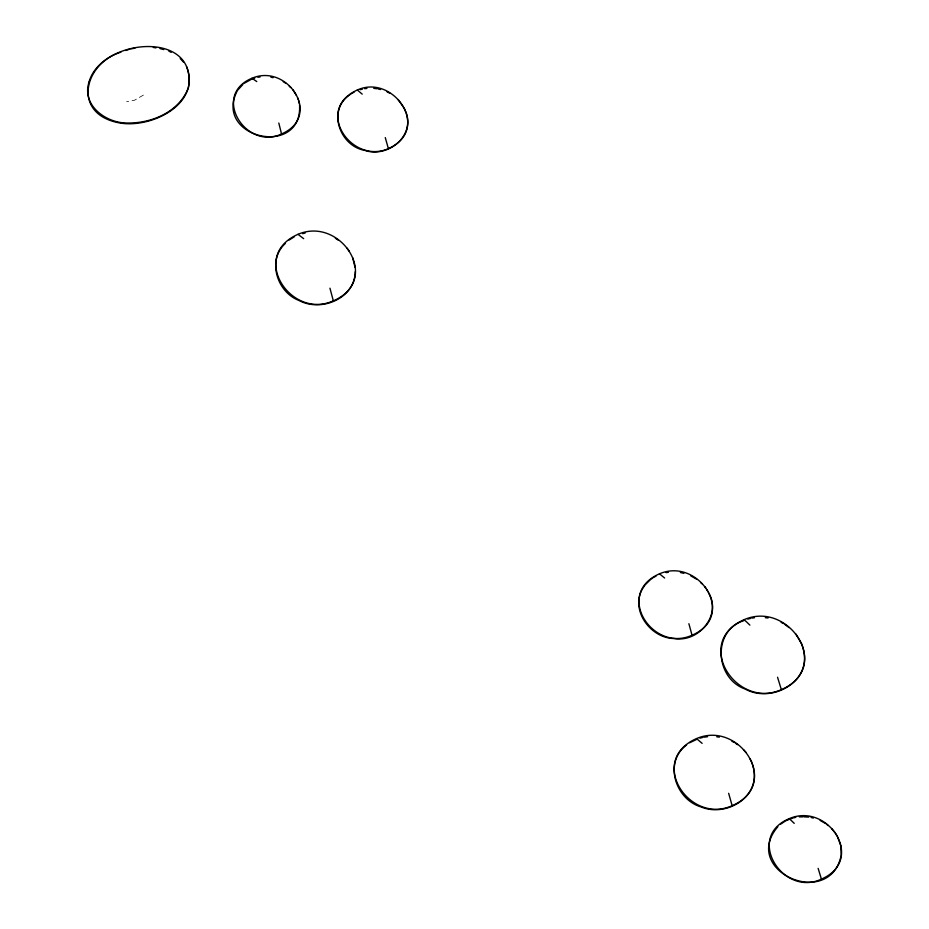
<?xml version="1.0" encoding="UTF-8"?>
<svg xmlns="http://www.w3.org/2000/svg" width="929" height="929" viewBox="0 0 929 929"><rect width="100%" height="100%" fill="white"/><g stroke="black" fill="none" stroke-linecap="round" stroke-linejoin="round"><path stroke-width="0.7" stroke-dasharray="4.64 3.48" d="M143.414 95.095L134.531 100.216L126.646 101.702"/><path stroke-width="1.39" d="M355.261 271.732C354.681 298.732 321.004 312.341 298.975 300.473C276.981 292.147 266.809 260.213 285.354 243.421M841.221 854.564L840.931 846.04L837.621 836.913M841.128 855.609C829.62 910.165 740.007 870.914 777.863 826.682M237.104 91.158C213.113 138.258 302.808 158.325 299.556 104.803M644.958 585.258C627.76 606.73 649.046 638.374 674.338 638.537C698.62 642.787 722.135 614.893 708.467 592.551M237.615 90.287L242.899 84.481M645.597 584.399L650.346 579.731M348.677 95.606C327.194 111.422 340.362 146.236 364.679 150.347C386.743 158.116 414.253 137.329 406.414 113.431M686.601 744.988C663.318 762.163 675.348 799.521 701.14 806.964C725.201 817.055 758.691 798.417 753.918 770.362M244.513 83.111L250.737 79.685M289.14 240.03L294.33 236.779M349.548 94.955L351.301 93.666M651.275 579.057L653.122 577.687M780.383 824.325L785.04 821.236M352.242 93.144L354.112 92.11M689.632 742.759L696.251 739.635M654.097 577.141L656.071 576.061M251.968 78.257C210.848 95.304 246.243 151.021 281.533 133.973C322.607 116.299 287.7 62.928 251.968 78.257L256.787 81.566M298.012 234.317C248.891 255.847 290.614 320.157 333.325 300.845C382.365 279.734 340.688 215.958 298.012 234.317L303.667 238.66M659.462 573.82C614.115 593.677 652.622 653.041 692.047 635.239C737.324 615.741 698.852 556.854 659.462 573.82L664.63 578.012M357.328 90.008C312.55 110.168 353.659 167.766 391.272 147.235C430.208 126.541 392.41 73.902 357.328 90.008L362.205 94.131M696.541 738.578C646.99 760.27 689.074 825.126 732.157 805.687C781.637 784.366 739.6 720.01 696.541 738.578L702.138 743.363M789.313 818.623C744.698 837.064 783.077 897.495 821.41 879.113C866.002 859.882 828.122 801.855 789.313 818.623L794.237 823.349M744.187 619.631C692.5 642.241 736.383 709.872 781.347 689.655C832.965 667.394 789.116 600.204 744.187 619.631L749.889 625.124M120.875 52.175C84.04 63.555 72.299 112.723 117.135 122.431C148.594 129.932 201.721 105.07 186.543 66.586M251.678 79.325L254.755 78.071M743.92 620.607C711.835 630.57 715.051 678.693 745.255 689.063C770.362 703.125 809.345 683.628 804.084 652.681M786.015 820.702L789.081 819.471M790.196 819.041L792.414 818.17M125.763 50.503L129.433 49.249M302.622 233.678L305.118 233.04M360.289 89.672L362.484 89.103M699.955 738.172L702.475 737.521M747.775 619.109L750.4 618.435M793.552 817.892L795.816 817.311M130.664 48.831L134.914 48.25M751.712 618.099L754.383 617.773M703.729 737.208L707.573 736.732M364.691 88.685L366.92 88.418M666.023 572.601L668.369 572.322M257.902 77.258L260.015 77.002M803.957 816.858L808.741 817.09M799.277 816.87L802.761 816.87M373.76 88.371L377.197 88.731M716.758 736.813L719.394 737.103M765.299 617.692L768.051 617.994M153.285 47.437L155.967 47.89M811.087 817.485L813.409 818.043M378.324 88.998L380.553 89.532M680.353 572.508L683.883 573.356M270.896 77.165L273.033 77.688M159.985 48.563L163.725 49.597M690.711 575.817L696.959 579.406M387.056 91.878L390.122 93.388M731.889 741.284L734.247 742.445M781.103 622.36L783.553 623.58M820.133 820.458L825.3 823.338M168.718 50.967L171.191 52.396M784.703 624.334L789.104 627.644M735.35 743.177L737.545 744.628M335.369 238.23L338.632 240.414M283.229 81.613L285.958 83.436M180.214 58.515L183.687 62.289M289.267 86.292L290.882 87.593M700.617 582.541L702.382 583.993M826.287 824L828.111 825.544M398.146 99.647L403.929 107.787M743.467 749.645L746.045 752.432M831.629 828.517L835.287 832.907M795.863 633.984L801.808 644.064M704.739 586.536L706.098 588.452M347.063 248.124L349.269 251.236M293.018 89.892L296.386 95.397M835.949 833.836L837.064 835.891M706.783 589.404L707.898 591.506M750.109 758.993L751.735 762.094M404.405 108.681L406.054 112.444M297.744 97.94L298.43 99.798M352.706 257.728L354.994 267.18M752.153 763.232L753.791 769.096M802.238 645.249L803.945 651.368M777.55 677.241L781.347 689.655M818.135 868.371L821.41 879.113M728.65 793.308L732.157 805.687M385.268 137.585L388.31 148.396M688.888 623.719L692.047 635.239M329.946 288.187L333.325 300.845M278.805 123.034L281.533 133.973M298.778 100.727L299.452 103.746M89.033 82.007C81.462 105.151 105.767 122.976 126.797 123.011C151.462 123.615 179.297 112.026 188.471 87.593C197.935 29.101 101.075 38.495 89.033 82.007"/></g></svg>
